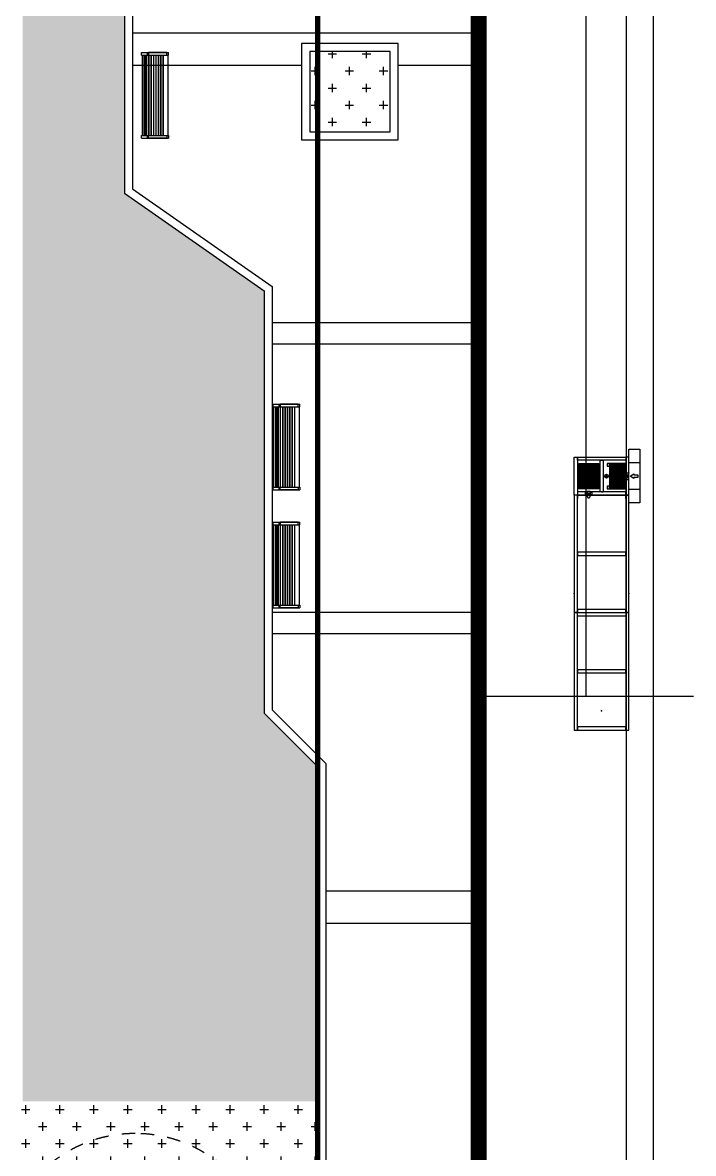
# Model space of a CAD drawing. Header units: millimetres. Extents: x -58335 to 291665, y -66693 to 213307.
# Drawn here: x 196383 to 208883, y 110035 to 131122 of the extents above; entities that cross this region are included whole.
import ezdxf
from ezdxf.xclip import XClip

# ---------------------------------------------------------------- set-up
doc = ezdxf.new("R2010")
doc.units = ezdxf.units.MM
doc.header["$LTSCALE"] = 1000
doc.header["$XCLIPFRAME"] = 0
for name, pattern in [('X-SITE$0$Dashed', [10, 5, -5]), ('X-SITE$0$HID', [2.8, 1.8, -1]), ('X-SITE$0$HIDDEN', [0.375, 0.25, -0.125]), ('X-SITE$0$HIDDEN2', [4.75, 3.17, -1.58]), ('X-SITE$0$PHANTOM2', [1.25, 0.625, -0.125, 0.125, -0.125, 0.125, -0.125])]:
    doc.linetypes.add(name, pattern=pattern)
for name, color, linetype in [('X-SITE$0$-MY-계획선', 253, 'Continuous'), ('X-SITE$0$-MY-녹지', 254, 'Continuous'), ('X-SITE$0$-MY-보조선', 253, 'Continuous'), ('X-SITE$0$-MY-시설선', 254, 'Continuous'), ('X-SITE$0$-MY-시설선 wood', 254, 'Continuous'), ('X-SITE$0$-MY-포장선', 254, 'Continuous'), ('X-SITE$0$-보도선', 7, 'Continuous'), ('X-SITE$0$A-BOUNDARY(PLAN)', 2, 'X-SITE$0$PHANTOM2'), ('X-SITE$0$A-전기충전기', 1, 'Continuous'), ('X-SITE$0$식물재배화분', 253, 'Continuous'), ('X-SITE$0$차선계획', 7, 'Continuous')]:
    doc.layers.add(name, color=color, linetype=linetype)
doc.layers.add('X-SITE$0$-변경 블럭 외곽-', color=252, linetype='Continuous', lineweight=0)
for name, color, linetype, plot in [('X-SITE$0$1. 지열-천공', 1, 'Continuous', False), ('X-SITE$0$NOPLOT', 193, 'Continuous', False), ('X-SITE$0$건축한계선(3m)', 193, 'Continuous', False), ('X-SITE$0$차량출입불허구간', 193, 'Continuous', False)]:
    doc.layers.add(name, color=color, linetype=linetype, plot=plot)
pattern_1 = [(0, (-29382.5, 14650.24), (317.5, 317.5), [158.75, -476.25]), (90, (-29303.13, 14570.87), (-317.5, 317.5), [158.75, -476.25])]

# ---------------------------------------------------------------- blocks, each defined once
blk = doc.blocks.new('X-SITE$0$JMP-001')
at = {"layer": 'X-SITE$0$-MY-시설선'}
for p, q in [((-750, 493), (-800, 493)), ((-800, 493), (-800, -7)), ((-750, 493), (-750, -7)), ((800, 493), (750, 493)), ((750, 493), (750, -7)), ((800, 493), (800, -7)), ((-750, 383), (-800, 383)), ((800, 383), (750, 383)), ((-750, -7), (-800, -7)), ((750, -7), (800, -7))]:
    blk.add_line(p, q, dxfattribs=at)
at = {"layer": 'X-SITE$0$-MY-시설선 wood'}
for p, q in [((750, 480), (-750, 480)), ((750, 444), (-750, 444)), ((750, 429), (-750, 429)), ((750, 427), (-750, 427)), ((750, 417), (-750, 417)), ((750, 416), (-750, 416)), ((750, 405), (-750, 405)), ((750, 404), (-750, 404)), ((750, 394), (-750, 394)), ((750, 357), (-750, 357)), ((750, 353), (-750, 353)), ((750, 313), (-750, 313)), ((750, 308), (-750, 308)), ((750, 268), (-750, 268)), ((750, 264), (-750, 264)), ((750, 224), (-750, 224)), ((750, 220), (-750, 220)), ((750, 179), (-750, 179)), ((750, 175), (-750, 175)), ((750, 135), (-750, 135)), ((750, 131), (-750, 131)), ((750, 90), (-750, 90)), ((750, 86), (-750, 86)), ((750, 0), (-750, 0))]:
    blk.add_line(p, q, dxfattribs=at)
for points in [[(-800, 364), (-750, 364), (-750, 23), (-800, 23)], [(800, 364), (750, 364), (750, 23), (800, 23)]]:
    blk.add_lwpolyline(points, close=True, dxfattribs=at)
blk = doc.blocks.new('X-SITE$0$240910_L-1F')
at = {"layer": 'X-SITE$0$-MY-녹지'}
h = blk.add_hatch(dxfattribs=at)
h.set_pattern_fill('CROSS', color=256, scale=50, style=2)
h.set_pattern_definition(pattern_1)
h.paths.add_polyline_path([(172500, 131894), (171500, 132894), (171500, 140773), (168900, 142593), (168900, 151250), (171500, 153070), (171500, 160414), (168900, 162234), (168900, 167279), (167000, 169179), (167000, 125655), (172500, 125655)])
h = blk.add_hatch(dxfattribs=at)
h.set_pattern_fill('CROSS', color=256, scale=50, style=2)
h.set_pattern_definition(pattern_1)
h.paths.add_polyline_path([(172500, 131894), (171500, 132894), (171500, 140773), (168900, 142593), (168900, 151250), (171500, 153070), (171500, 160414), (168900, 162234), (168900, 167279), (167000, 169179), (167000, 125655), (172500, 125655)])
h = blk.add_hatch(dxfattribs=at)
h.set_pattern_fill('CROSS', color=256, scale=50, style=2)
h.set_pattern_definition(pattern_1)
h.paths.add_polyline_path([(173850, 145236), (172350, 145236), (172350, 143736), (173850, 143736)])
h = blk.add_hatch(dxfattribs=at)
h.set_pattern_fill('CROSS', color=256, scale=50, style=2)
h.set_pattern_definition(pattern_1)
h.paths.add_polyline_path([(173850, 145236), (172350, 145236), (172350, 143736), (173850, 143736)])
h = blk.add_hatch(dxfattribs=at)
h.set_pattern_fill('CROSS', color=256, scale=50, style=2)
h.set_pattern_definition(pattern_1)
h.paths.add_polyline_path([(173850, 145236), (172350, 145236), (172350, 143736), (173850, 143736)])
h = blk.add_hatch(dxfattribs=at)
h.set_pattern_fill('CROSS', color=256, scale=50, style=2)
h.set_pattern_definition(pattern_1)
h.paths.add_polyline_path([(173850, 145236), (172350, 145236), (172350, 143736), (173850, 143736)])
h = blk.add_hatch(dxfattribs=at)
h.set_pattern_fill('CROSS', color=256, scale=50, style=2)
h.set_pattern_definition(pattern_1)
h.paths.add_polyline_path([(159871, 116997), (159971, 116997), (159971, 118747), (160171, 118747), (160171, 117247), (160271, 117247), (160271, 118497), (160471, 118497), (160471, 116497), (160571, 116497), (160571, 118247), (160771, 118247), (160771, 116247), (160871, 116247), (160871, 118997), (161071, 118997), (161071, 116497), (161171, 116497), (161171, 118247), (161371, 118247), (161371, 116247), (161471, 116247), (161471, 118497), (161671, 118497), (161671, 116497), (161771, 116497), (161771, 117747), (161971, 117747), (161971, 116247), (162071, 116247), (162071, 117997), (162271, 117997), (162271, 116497), (162371, 116497), (162371, 118747), (162571, 118747), (162571, 116247), (162671, 116247), (162671, 118997), (162871, 118997), (162871, 116497), (162971, 116497), (162971, 118747), (163171, 118747), (163171, 117247), (163271, 117247), (163271, 119997), (163471, 119997), (163471, 117497), (163571, 117497), (163571, 117247), (163671, 117251), (163671, 121251), (163871, 121251), (163871, 120997), (164171, 120997), (164171, 121247), (164471, 121247), (164471, 121497), (164771, 121497), (164771, 121247), (165071, 121247), (165071, 120997), (165371, 120997), (165371, 121247), (165671, 121247), (165671, 120997), (166071, 120997), (166071, 117997), (165971, 117997), (165971, 117916), (165971, 117747), (166271, 117747), (166271, 118997), (166471, 118997), (166471, 117997), (166571, 117997), (166571, 119247), (166771, 119247), (166771, 117747), (166871, 117747), (166871, 118997), (167071, 118997), (167071, 117997), (167171, 117997), (167171, 118247), (167371, 118247), (167371, 117247), (167471, 117247), (167471, 118497), (167671, 118497), (167671, 117997), (167771, 117997), (167771, 118247), (167971, 118247), (167971, 117747), (168071, 117747), (168071, 117997), (168271, 117997), (168271, 116997), (168371, 116997), (168371, 118247), (168571, 118247), (168571, 117247), (168671, 117247), (168671, 117997), (168871, 117997), (168871, 116997), (168971, 116997), (168971, 118747), (169171, 118747), (169171, 116747), (169271, 116747), (169271, 117997), (169471, 117997), (169471, 116997), (169571, 116997), (169571, 118247), (169771, 118247), (169771, 116747), (169871, 116747), (169871, 117997), (170071, 117997), (170071, 117497), (170171, 117497), (170171, 118247), (170371, 118247), (170371, 117247), (170471, 117247), (170471, 117997), (170671, 117997), (170671, 117497), (170771, 117497), (170771, 118247), (170971, 118247), (170971, 117247), (171071, 117247), (171071, 118497), (171271, 118497), (171271, 116997), (171371, 116997), (171371, 118247), (171571, 118247), (171571, 117247), (171671, 117247), (171671, 118997), (171871, 118997), (171871, 117497), (171971, 117497), (171971, 118747), (172171, 118747), (172171, 117747), (172271, 117747), (172271, 118497), (172471, 118497), (172471, 117997), (172500, 117997), (172500, 125655), (157371, 125655), (157371, 119997), (157571, 119997), (157571, 120247), (157871, 120247), (157871, 120497), (158171, 120497), (158171, 120247), (158471, 120247), (158471, 120497), (158671, 120497), (158671, 117497), (158771, 117497), (158771, 117747), (158971, 117747), (158971, 116747), (159071, 116747), (159071, 117997), (159271, 117997), (159271, 116997), (159371, 116997), (159371, 118247), (159571, 118247), (159571, 116747), (159671, 116747), (159671, 117997), (159871, 117997)])
h = blk.add_hatch(dxfattribs=at)
h.set_pattern_fill('CROSS', color=256, scale=50, style=2)
h.set_pattern_definition(pattern_1)
h.paths.add_polyline_path([(159871, 116997), (159971, 116997), (159971, 118747), (160171, 118747), (160171, 117247), (160271, 117247), (160271, 118497), (160471, 118497), (160471, 116497), (160571, 116497), (160571, 118247), (160771, 118247), (160771, 116247), (160871, 116247), (160871, 118997), (161071, 118997), (161071, 116497), (161171, 116497), (161171, 118247), (161371, 118247), (161371, 116247), (161471, 116247), (161471, 118497), (161671, 118497), (161671, 116497), (161771, 116497), (161771, 117747), (161971, 117747), (161971, 116247), (162071, 116247), (162071, 117997), (162271, 117997), (162271, 116497), (162371, 116497), (162371, 118747), (162571, 118747), (162571, 116247), (162671, 116247), (162671, 118997), (162871, 118997), (162871, 116497), (162971, 116497), (162971, 118747), (163171, 118747), (163171, 117247), (163271, 117247), (163271, 119997), (163471, 119997), (163471, 117497), (163571, 117497), (163571, 117247), (163671, 117251), (163671, 121251), (163871, 121251), (163871, 120997), (164171, 120997), (164171, 121247), (164471, 121247), (164471, 121497), (164771, 121497), (164771, 121247), (165071, 121247), (165071, 120997), (165371, 120997), (165371, 121247), (165671, 121247), (165671, 120997), (166071, 120997), (166071, 117997), (165971, 117997), (165971, 117916), (165971, 117747), (166271, 117747), (166271, 118997), (166471, 118997), (166471, 117997), (166571, 117997), (166571, 119247), (166771, 119247), (166771, 117747), (166871, 117747), (166871, 118997), (167071, 118997), (167071, 117997), (167171, 117997), (167171, 118247), (167371, 118247), (167371, 117247), (167471, 117247), (167471, 118497), (167671, 118497), (167671, 117997), (167771, 117997), (167771, 118247), (167971, 118247), (167971, 117747), (168071, 117747), (168071, 117997), (168271, 117997), (168271, 116997), (168371, 116997), (168371, 118247), (168571, 118247), (168571, 117247), (168671, 117247), (168671, 117997), (168871, 117997), (168871, 116997), (168971, 116997), (168971, 118747), (169171, 118747), (169171, 116747), (169271, 116747), (169271, 117997), (169471, 117997), (169471, 116997), (169571, 116997), (169571, 118247), (169771, 118247), (169771, 116747), (169871, 116747), (169871, 117997), (170071, 117997), (170071, 117497), (170171, 117497), (170171, 118247), (170371, 118247), (170371, 117247), (170471, 117247), (170471, 117997), (170671, 117997), (170671, 117497), (170771, 117497), (170771, 118247), (170971, 118247), (170971, 117247), (171071, 117247), (171071, 118497), (171271, 118497), (171271, 116997), (171371, 116997), (171371, 118247), (171571, 118247), (171571, 117247), (171671, 117247), (171671, 118997), (171871, 118997), (171871, 117497), (171971, 117497), (171971, 118747), (172171, 118747), (172171, 117747), (172271, 117747), (172271, 118497), (172471, 118497), (172471, 117997), (172500, 117997), (172500, 125655), (157371, 125655), (157371, 119997), (157571, 119997), (157571, 120247), (157871, 120247), (157871, 120497), (158171, 120497), (158171, 120247), (158471, 120247), (158471, 120497), (158671, 120497), (158671, 117497), (158771, 117497), (158771, 117747), (158971, 117747), (158971, 116747), (159071, 116747), (159071, 117997), (159271, 117997), (159271, 116997), (159371, 116997), (159371, 118247), (159571, 118247), (159571, 116747), (159671, 116747), (159671, 117997), (159871, 117997)])
at = {"layer": 'X-SITE$0$-MY-계획선'}
for p, q in [((169050, 151171), (169050, 142671)), ((169050, 151171), (169050, 142671)), ((169050, 142671), (171650, 140851)), ((169050, 142671), (171650, 140851)), ((171650, 140851), (171650, 132956)), ((171650, 140851), (171650, 132956)), ((171650, 132956), (172650, 131956)), ((171650, 132956), (172650, 131956)), ((172650, 131956), (172650, 118172)), ((172650, 131956), (172650, 118172))]:
    blk.add_line(p, q, dxfattribs=at)
blk.add_lwpolyline([(174000, 145386), (172200, 145386), (172200, 143586), (174000, 143586)], close=True, dxfattribs=at)
blk.add_lwpolyline([(174000, 145386), (172200, 145386), (172200, 143586), (174000, 143586)], close=True, dxfattribs=at)
at = {"layer": 'X-SITE$0$-MY-보조선'}
for p, q in [((168900, 151250), (168900, 142593)), ((168900, 151250), (168900, 142593)), ((168900, 142593), (171500, 140773)), ((168900, 142593), (171500, 140773)), ((171500, 140773), (171500, 132894)), ((171500, 140773), (171500, 132894)), ((171500, 132894), (172500, 131894)), ((171500, 132894), (172500, 131894)), ((172500, 131894), (172500, 117997)), ((172500, 131894), (172500, 117997))]:
    blk.add_line(p, q, dxfattribs=at)
blk.add_lwpolyline([(173850, 145236), (172350, 145236), (172350, 143736), (173850, 143736)], close=True, dxfattribs=at)
blk.add_lwpolyline([(173850, 145236), (172350, 145236), (172350, 143736), (173850, 143736)], close=True, dxfattribs=at)
blk.add_lwpolyline([(173850, 145236), (172350, 145236), (172350, 143736), (173850, 143736)], close=True, dxfattribs=at)
blk.add_lwpolyline([(173850, 145236), (172350, 145236), (172350, 143736), (173850, 143736)], close=True, dxfattribs=at)
at = {"layer": 'X-SITE$0$-MY-포장선'}
for points in [[(169050, 145581), (175500, 145581)], [(169050, 145581), (175500, 145581)], [(169050, 144981), (172200, 144981)], [(169050, 144981), (172200, 144981)], [(174000, 144981), (175500, 144981)], [(174000, 144981), (175500, 144981)], [(171650, 140181), (175500, 140181)], [(171650, 140181), (175500, 140181)], [(171650, 139781), (175500, 139781)], [(171650, 139781), (175500, 139781)], [(171650, 134781), (175500, 134781)], [(171650, 134781), (175500, 134781)], [(171650, 134381), (175500, 134381)], [(171650, 134381), (175500, 134381)], [(172650, 129581), (175500, 129581)], [(172650, 129581), (175500, 129581)], [(172650, 128981), (175500, 128981)], [(172650, 128981), (175500, 128981)]]:
    blk.add_lwpolyline(points, dxfattribs=at)
at = {"layer": 'X-SITE$0$-MY-시설선', "rotation": 90}
for p, xscale in [((169711, 144416), -1.00000000000003), ((169711, 144416), -1.000000000000029), ((172161, 137858), -1.00000000000003), ((172161, 137858), -1.000000000000029), ((172161, 135658), -1.00000000000003), ((172161, 135658), -1.000000000000029)]:
    blk.add_blockref('X-SITE$0$JMP-001', p, dxfattribs=dict(at, xscale=xscale))
blk = doc.blocks.new('X-SITE$0$A$C58c92af8')
at = {"layer": 'X-SITE$0$-보도선'}
blk.add_line((497736, 454906), (497736, 292099), dxfattribs=at)
at = {"layer": 'X-SITE$0$-보도선', "color": 252}
blk.add_lwpolyline([(385957, 466906), (485736, 466906, -0.414214), (497736, 454906), (497736, 292099, -0.414214), (485736, 280099), (431757, 280099)], format="xyb", dxfattribs=at)
at = {"layer": 'X-SITE$0$NOPLOT', "color": 251, "lineweight": 0}
blk.add_lwpolyline([(487915, 282849), (494986, 289920), (494986, 457085), (487915, 464156), (324557, 464156), (317486, 457085), (317486, 289920), (324557, 282849)], close=True, dxfattribs=at)
at = {"layer": 'X-SITE$0$차선계획', "color": 252}
blk.add_lwpolyline([(385949, 467406), (485986, 467406, -0.414214), (498236, 455156), (498236, 291849, -0.414214), (485986, 279599), (431757, 279599)], format="xyb", dxfattribs=at)
blk = doc.blocks.new('X-SITE$0$A$Cae67b6b8')
for points in [[(172429, -39000), (172429, -6243), (164186, 2000), (131429, 2000)], [(174429, -39000), (170429, -39000)]]:
    blk.add_lwpolyline(points)
blk = doc.blocks.new('X-SITE$0$s2')
at = {"layer": 'X-SITE$0$식물재배화분'}
h = blk.add_hatch(dxfattribs=at)
h.set_pattern_fill('HEX', color=8, scale=0.05, style=0)
h.set_pattern_definition([(180, (0.93054, -0.26), (0, -0.01082532), [0.00625, -0.0125]), (300, (0.93054, -0.26), (0.009375, 0.00541266), [0.00625, -0.0125]), (240, (0.92429, -0.26), (0.009375, -0.00541266), [0.00625, -0.0125])])
h.paths.add_polyline_path([(-0.234, -0.261), (-0.234, -0.559), (0.234, -0.559), (0.234, -0.261)])
h = blk.add_hatch(dxfattribs=at)
h.set_pattern_fill('HONEY', color=8, scale=0.1, style=0)
h.set_pattern_definition([(180, (256.349269, -34.993789), (-0.01875, -0.0108253175), [0.0125, -0.025]), (300, (256.349269, -34.993789), (0.01874999996, -0.01082531757), [0.0125, -0.025]), (240, (256.349269, -34.993789), (-4e-11, -0.02165063507), [-0.025, 0.0125])])
h.paths.add_polyline_path([(0.235, -0.939), (0.235, -0.762), (-0.235, -0.762), (-0.235, -0.939)])
h = blk.add_hatch(dxfattribs=at)
h.set_pattern_fill('HONEY', color=8, scale=0.1, style=0)
h.set_pattern_definition([(180, (256.349269, -35.191289), (-0.01875, -0.0108253175), [0.0125, -0.025]), (300, (256.349269, -35.191289), (0.01874999996, -0.01082531757), [0.0125, -0.025]), (240, (256.349269, -35.191289), (-4e-11, -0.02165063507), [-0.025, 0.0125])])
h.paths.add_polyline_path([(0.235, -1.137), (0.235, -0.959), (-0.235, -0.959), (-0.235, -1.137)])
at = {"layer": 'X-SITE$0$식물재배화분', "color": 8}
for p, q in [((0.235, -0.26), (-0.235, -0.26)), ((-0.235, -0.26), (-0.235, -0.56)), ((0.234, -0.261), (-0.234, -0.261)), ((-0.234, -0.261), (-0.234, -0.559)), ((0.234, -0.559), (0.234, -0.261)), ((0.235, -0.56), (0.235, -0.26)), ((-0.235, -0.56), (0.235, -0.56)), ((-0.234, -0.559), (0.234, -0.559)), ((-0.235, -1.137), (-0.235, -0.762)), ((-0.235, -0.762), (0.235, -0.762)), ((0.235, -0.762), (0.235, -1.137)), ((0.235, -1.137), (-0.235, -1.137))]:
    blk.add_line(p, q, dxfattribs=at)
at = {"layer": 'X-SITE$0$식물재배화분'}
for p, q in [((0.415, -0.26), (0.355, -0.26)), ((0.355, -0.26), (0.355, -1.16)), ((0.295, -0.71), (0.295, -0.68)), ((0.295, -0.71), (0.295, -0.74)), ((0.355, -1.16), (0.415, -1.16))]:
    blk.add_line(p, q, dxfattribs=at)
at = {"layer": 'X-SITE$0$식물재배화분', "linetype": 'X-SITE$0$HIDDEN', "ltscale": 3}
for p, q in [((2.605, -1.16), (2.605, -0.26)), ((0.356, -0.888), (0.295, -0.888)), ((0.355, -1.013), (0.295, -1.013))]:
    blk.add_line(p, q, dxfattribs=at)
at = {"layer": 'X-SITE$0$식물재배화분', "color": 8}
for points in [[(0.5, -0.2), (-0.5, -0.2), (-0.5, 0), (0.5, 0)], [(-0.235, -0.56), (-0.235, -0.606), (-0.185, -0.606), (-0.185, -0.56)], [(0.185, -0.56), (0.185, -0.606), (0.235, -0.606), (0.235, -0.56)]]:
    blk.add_lwpolyline(points, close=True, dxfattribs=at)
at = {"layer": 'X-SITE$0$식물재배화분', "color": 8, "linetype": 'X-SITE$0$HIDDEN2', "ltscale": 0.2}
for points in [[(-0.25, 0), (-0.25, 0), (-0.25, -0.2)], [(0.25, 0), (0.25, 0), (0.25, -0.2)]]:
    blk.add_lwpolyline(points, dxfattribs=at)
at = {"layer": 'X-SITE$0$식물재배화분'}
for points in [[(-0.355, -0.26), (0.355, -0.26), (0.355, -0.2), (-0.355, -0.2)], [(2.545, -0.2), (0.355, -0.2), (0.355, -0.26), (2.545, -0.26)], [(4.735, -0.2), (2.545, -0.2), (2.545, -0.26), (4.735, -0.26)], [(-0.295, -1.16), (-0.355, -1.16), (-0.355, -0.26), (-0.295, -0.26)], [(0.355, -1.16), (0.355, -0.26), (0.295, -0.26), (0.295, -1.16)], [(4.735, -1.16), (4.735, -0.26), (4.675, -0.26), (4.675, -1.16)], [(0.295, -0.74), (-0.295, -0.74), (-0.295, -0.68), (0.295, -0.68)], [(0.355, -1.22), (-0.355, -1.22), (-0.355, -1.16), (0.355, -1.16)], [(2.545, -1.16), (0.355, -1.16), (0.355, -1.22), (2.545, -1.22)], [(4.735, -1.16), (2.545, -1.16), (2.545, -1.22), (4.735, -1.22)]]:
    blk.add_lwpolyline(points, close=True, dxfattribs=at)
at = {"layer": 'X-SITE$0$식물재배화분', "linetype": 'X-SITE$0$HIDDEN', "ltscale": 3}
for points in [[(-0.062, -0.26), (-0.062, -0.2)], [(0.063, -0.2), (-0.062, -0.26)], [(-0.062, -0.2), (0.063, -0.26)], [(0.063, -0.26), (0.063, -0.2)], [(0.295, -1.013), (0.356, -0.888)], [(0.355, -1.013), (0.295, -0.888)]]:
    blk.add_lwpolyline(points, dxfattribs=at)
at = {"layer": 'X-SITE$0$식물재배화분', "color": 7}
for points in [[(-0.043, -0.107), (-0.026, -0.107), (-0.026, -0.037), (0.026, -0.037), (0.026, -0.107), (0.043, -0.107), (0, -0.175)], [(0.35, -0.994), (0.35, -0.977), (0.28, -0.977), (0.28, -0.925), (0.35, -0.925), (0.35, -0.909), (0.418, -0.951)]]:
    blk.add_lwpolyline(points, close=True, dxfattribs=at)
at = {"layer": 'X-SITE$0$식물재배화분', "color": 8}
for points in [[(-0.234, -0.463), (-0.194, -0.463, 0.414214), (-0.181, -0.45), (-0.181, -0.37, 0.414214), (-0.194, -0.358), (-0.234, -0.358)], [(-0.234, -0.363), (-0.194, -0.363, -0.414214), (-0.186, -0.37), (-0.186, -0.45, -0.414214), (-0.194, -0.458), (-0.234, -0.458)], [(0.234, -0.463), (0.194, -0.463, -0.414214), (0.182, -0.45), (0.182, -0.37, -0.414214), (0.194, -0.358), (0.234, -0.358)], [(0.234, -0.363), (0.194, -0.363, 0.414214), (0.187, -0.37), (0.187, -0.45, 0.414214), (0.194, -0.458), (0.234, -0.458)]]:
    blk.add_lwpolyline(points, format="xyb", dxfattribs=at)
at = {"layer": 'X-SITE$0$식물재배화분', "linetype": 'X-SITE$0$HIDDEN', "ltscale": 3}
for points in [[(1.48, -0.26), (1.42, -0.26), (1.42, -1.16), (1.48, -1.16)], [(2.545, -1.16), (2.545, -0.26), (2.485, -0.26), (2.485, -1.16)], [(3.67, -0.26), (3.61, -0.26), (3.61, -1.16), (3.67, -1.16)]]:
    blk.add_lwpolyline(points, close=True, dxfattribs=at)
at = {"layer": 'X-SITE$0$식물재배화분', "color": 8}
for points in [[(0.035, -0.62), (-0.035, -0.62)], [(0, -0.655), (0, -0.585)], [(0.235, -0.939), (-0.235, -0.939)], [(0.235, -0.959), (-0.235, -0.959)]]:
    blk.add_lwpolyline(points, dxfattribs=at)
for centre, radius in [((-0.231, -0.36), 0.0025), ((0.232, -0.36), 0.0025), ((-0.231, -0.46), 0.0025), ((0, -0.62), 0.035), ((0, -0.62), 0.03), ((0.232, -0.46), 0.0025)]:
    blk.add_circle(centre, radius, dxfattribs=at)
at = {"layer": 'X-SITE$0$식물재배화분'}
for p in [(2.19, -0.2), (4.375, -0.71), (2.19, -1.22)]:
    blk.add_point(p, dxfattribs=at)
blk = doc.blocks.new('X-SITE$0$A$C2afb0e87')
at = {"layer": 'X-SITE$0$식물재배화분', "lineweight": 0, "xscale": 1000, "yscale": 1000, "zscale": 1000, "rotation": 270}
blk.add_blockref('X-SITE$0$s2', (173429, -34890), dxfattribs=at)
blk = doc.blocks.new('X-SITE$0$천공')
at = {"layer": 'X-SITE$0$1. 지열-천공', "linetype": 'X-SITE$0$Dashed', "ltscale": 0.05}
blk.add_lwpolyline([(-2500, 0, -1), (2500, 0, -1), (-2500, 0)], format="xyb", dxfattribs=at)
at = {"layer": 'X-SITE$0$1. 지열-천공', "ltscale": 10}
blk.add_circle((0, -6), 75, dxfattribs=at)
blk = doc.blocks.new('X-SITE$0$지열천공')
at = {"layer": 'X-SITE$0$1. 지열-천공', "rotation": 89.99999999999999}
blk.add_blockref('X-SITE$0$천공', (148125, -40700, 0), dxfattribs=at)

msp = doc.modelspace()

# ---------------------------------------------------------------- linework, layer by layer
at = {"layer": 'X-SITE$0$-변경 블럭 외곽-', "color": 8, "lineweight": 0, "elevation": 0}
msp.add_lwpolyline([(204882.5, 150483.9), (197811.4, 157555), (34453.6, 157555), (27382.5, 150484), (27382.5, -16680.8), (34453.6, -23751.8), (197811.4, -23751.8), (204882.5, -16680.8), (204882.5, 150483.9)], dxfattribs=at)
at = {"layer": 'X-SITE$0$A-BOUNDARY(PLAN)', "color": 2, "ltscale": 5, "const_width": 300, "elevation": 0}
msp.add_lwpolyline([(204882.5, 150483.9), (197811.4, 157555), (34453.6, 157555), (27382.5, 150484), (27382.5, -16680.8), (34453.6, -23751.8), (197811.4, -23751.8), (204882.5, -16680.8), (204882.5, 150483.9)], dxfattribs=at)
at = {"layer": 'X-SITE$0$A-BOUNDARY(PLAN)', "color": 2, "ltscale": 5, "const_width": 100, "elevation": 0}
msp.add_lwpolyline([(196568.8, 154555), (35696.2, 154555), (30382.5, 149241.3), (30382.5, -15438.1), (35696.2, -20751.8), (196568.8, -20751.8), (201882.5, -15438.1), (201882.5, 149241.3)], close=True, dxfattribs=at)
at = {"layer": 'X-SITE$0$건축한계선(3m)', "linetype": 'X-SITE$0$HID', "lineweight": 0, "elevation": 0}
for points in [[(35696.2, -20751.8), (196568.8, -20751.8), (201882.5, -15438.1), (201882.5, 149241.3), (196568.8, 154555)], [(196568.8, -20751.8), (201882.5, -15438.1), (201882.5, 149241.3), (196568.8, 154555)]]:
    msp.add_lwpolyline(points, dxfattribs=at)

# ---------------------------------------------------------------- block references
msp.add_blockref('X-SITE$0$240910_L-1F', (29382.5, -14650.2))
at = {"layer": 'X-SITE$0$1. 지열-천공'}
msp.add_blockref('X-SITE$0$지열천공', (50353.6, 148605), dxfattribs=at)
at = {"layer": 'X-SITE$0$A-전기충전기'}
ref = msp.add_blockref('X-SITE$0$A$C58c92af8', (-290103.4, -306600.6), dxfattribs=at)
XClip(ref).set_block_clipping_path([(231768.3252820689, 239907.43377654), (581768.3252820689, 519907.4337765401)])
at = {"layer": 'X-SITE$0$식물재배화분'}
msp.add_blockref('X-SITE$0$A$C2afb0e87', (34453.6, 157555), dxfattribs=at)
at = {"layer": 'X-SITE$0$차량출입불허구간', "linetype": 'X-SITE$0$HID'}
msp.add_blockref('X-SITE$0$A$Cae67b6b8', (34453.6, 157555), dxfattribs=at)

doc.saveas('drawing.dxf')
